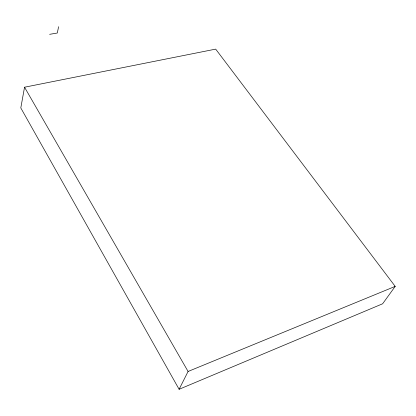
<?xml version="1.0" encoding="UTF-8"?>
<svg xmlns="http://www.w3.org/2000/svg" width="416" height="416" viewBox="0 0 416 416"><rect width="100%" height="100%" fill="white"/><g stroke="black" fill="none" stroke-linecap="round" stroke-linejoin="round"><path stroke-width="0.62" d="M24.539 87.214L20.8 107.936L179.109 389.288L382.626 303.779L395.2 286.39L215.68 49.119L24.539 87.214L188.084 371.467L179.109 389.288M58.594 26.712L57.314 33.02L49.639 34.325M188.084 371.467L395.2 286.39"/></g></svg>
